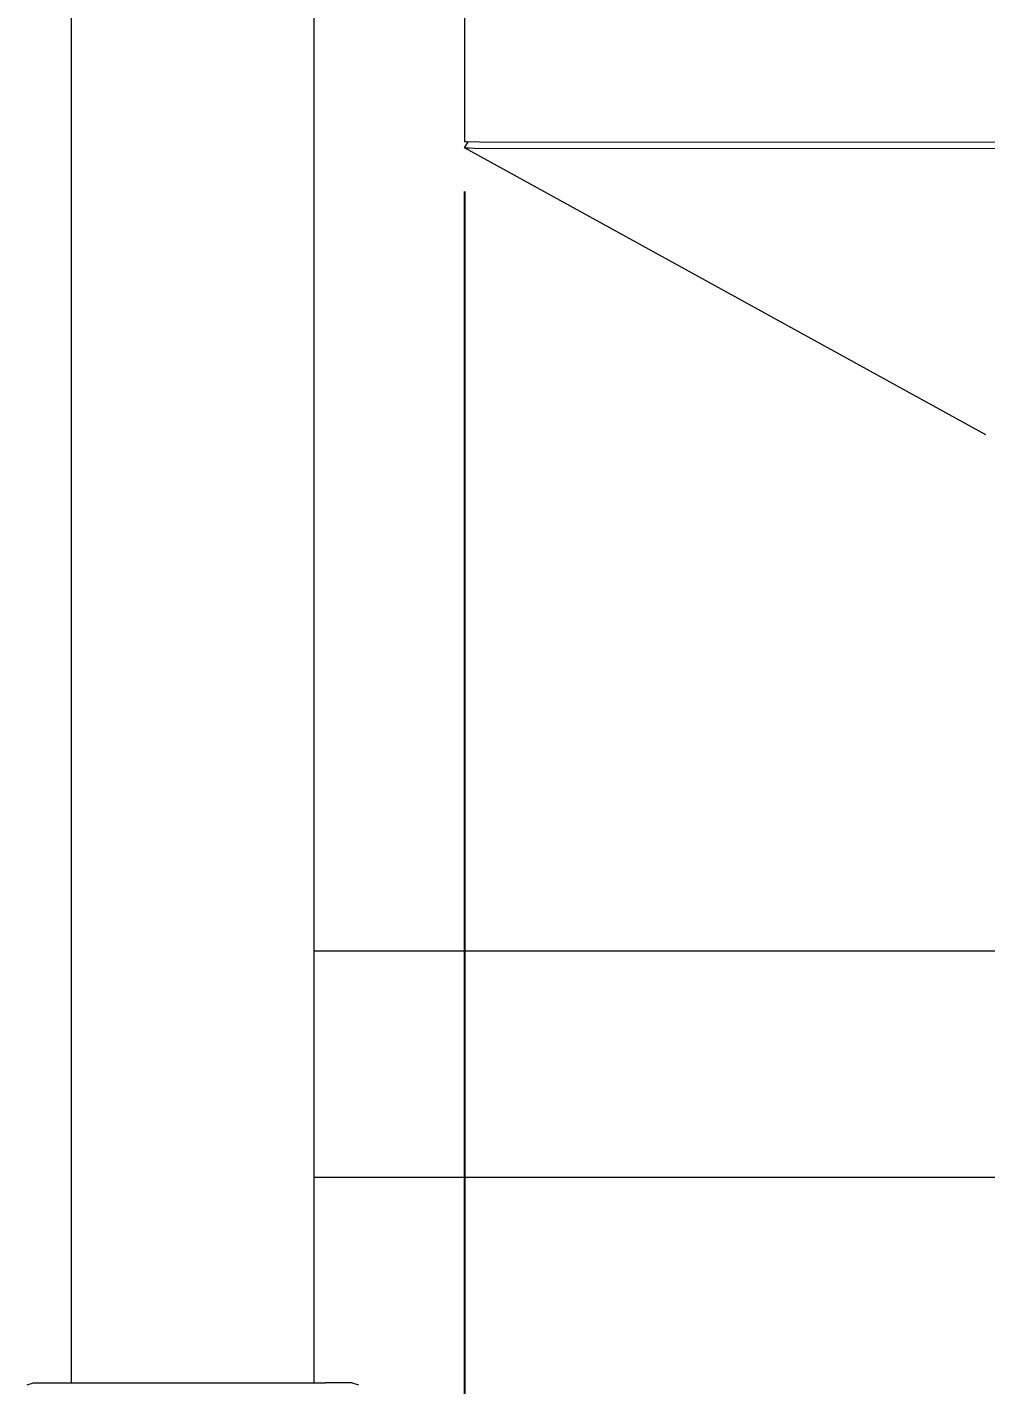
# Model space of a CAD drawing. Header units: millimetres. Extents: x 311 to 4068, y 1050 to 3803.
# Drawn here: x 476.6 to 667.7, y 2693 to 2963.6 of the extents above; entities that cross this region are included whole.
import ezdxf

# ---------------------------------------------------------------- set-up
doc = ezdxf.new("R2010")
doc.units = ezdxf.units.MM
doc.layers.add('ZANO_R', color=7, linetype='Continuous', lineweight=0)
doc.layers.add('ZANO_W', color=1, linetype='Continuous', lineweight=0)
doc.styles.get("Standard").update_dxf_attribs({"font": 'ARIALUNI.TTF'})
doc.dimstyles.new('pl i ang', dxfattribs={"dimtxt": 50, "dimasz": 50, "dimexe": 1.25, "dimexo": 0.625, "dimgap": 10, "dimtad": 1, "dimtoh": 1, "dimtxsty": 'Standard', "dimcen": 2.5, "dimclrd": 1, "dimclre": 1, "dimclrt": 1, "dimadec": 0, "dimazin": 0, "dimtfac": 1, "dimtmove": 0, "dimatfit": 3, "dimfxl": 1, "dimarcsym": 1})

# ---------------------------------------------------------------- blocks, each defined once
blk = doc.blocks.new('*D407')
at = {"layer": 'ZANO_W', "color": 1, "lineweight": -2}
for p, q in [((563.75, 2930.86), (563.75, 2664.75)), ((913.74, 2930.86), (913.74, 2664.75)), ((603.75, 2674.75), (873.74, 2674.75))]:
    blk.add_line(p, q, dxfattribs=at)
at = {"layer": 'ZANO_W', "color": 1}
for points in [[(603.75, 2681.41), (603.75, 2668.08), (563.75, 2674.75)], [(873.74, 2668.08), (873.74, 2681.41), (913.74, 2674.75)]]:
    blk.add_solid(points, dxfattribs=at)
at = {"layer": 'ZANO_W', "color": 1, "insert": (738.75, 2705.18), "char_height": 40, "attachment_point": 5}
blk.add_mtext('350', dxfattribs=at)

msp = doc.modelspace()

# ---------------------------------------------------------------- linework, layer by layer
at = {"layer": 'ZANO_R'}
for p, q in [((485.44, 2949.42), (485.44, 3261.79)), ((533.74, 2987.42), (533.74, 2779.42)), ((563.74, 2970.81), (563.74, 2940.86)), ((485.44, 2693.42), (485.44, 2949.42)), ((563.74, 2940.86), (563.75, 2940.86)), ((563.74, 2939.55), (564.44, 2940.8)), ((563.75, 2939.54), (563.74, 2939.55)), ((563.75, 2940.86), (563.76, 2940.85)), ((563.76, 2939.54), (563.75, 2939.54)), ((667.65, 2882.37), (563.75, 2939.54)), ((563.75, 2939.54), (563.75, 2939.54)), ((563.76, 2940.85), (563.78, 2940.85)), ((563.78, 2939.54), (563.76, 2939.54)), ((563.78, 2940.85), (563.8, 2940.85)), ((563.8, 2939.53), (563.78, 2939.54)), ((563.8, 2940.85), (563.82, 2940.84)), ((563.81, 2939.53), (563.8, 2939.53)), ((563.84, 2939.53), (563.81, 2939.53)), ((563.82, 2940.84), (563.86, 2940.84)), ((563.88, 2939.52), (563.84, 2939.53)), ((563.86, 2940.84), (563.94, 2940.83)), ((563.94, 2939.52), (563.88, 2939.52)), ((563.94, 2940.83), (564.17, 2940.82)), ((564.01, 2939.51), (563.94, 2939.52)), ((564.67, 2939.48), (564.01, 2939.51)), ((564.17, 2940.82), (566.75, 2940.74)), ((565.73, 2939.45), (564.67, 2939.48)), ((900.44, 2939.3), (565.73, 2939.45)), ((566.75, 2940.74), (901.47, 2940.62)), ((533.74, 2779.42), (533.74, 2734.42)), ((943.74, 2779.42), (533.74, 2779.42)), ((533.74, 2734.42), (943.74, 2734.42)), ((533.74, 2734.42), (533.74, 2693.42)), ((476.57, 2692.99), (477.82, 2693.42)), ((477.82, 2693.42), (477.82, 2693.42)), ((477.82, 2693.42), (477.83, 2693.42)), ((477.83, 2693.42), (477.84, 2693.42)), ((477.84, 2693.42), (477.9, 2693.42)), ((477.9, 2693.42), (478.17, 2693.42)), ((478.17, 2693.42), (479.38, 2693.42)), ((479.38, 2693.42), (484.81, 2693.42)), ((484.81, 2693.42), (505.3, 2693.42)), ((505.3, 2693.42), (536.02, 2693.42)), ((541.36, 2693.42), (536.02, 2693.42)), ((541.36, 2693.42), (542.62, 2692.99))]:
    msp.add_line(p, q, dxfattribs=at)

# ---------------------------------------------------------------- dimensions: what is measured, and where the dimension line sits
at = {"layer": 'ZANO_W'}
dim = msp.add_linear_dim(base=(913.74, 2674.75), p1=(563.75, 2940.86), p2=(913.74, 2940.86), dimstyle='pl i ang', override={"dimtxt": 40, "dimasz": 40, "dimexe": 10, "dimexo": 10, "dimtoh": 0, "dimdec": 0, "dimtdec": 0, "dimtmove": 1}, dxfattribs=at)
dim.commit()
dim.dimension.update_dxf_attribs({"geometry": '*D407', "text_midpoint": (738.75, 2705.18)})

doc.saveas('drawing.dxf')
